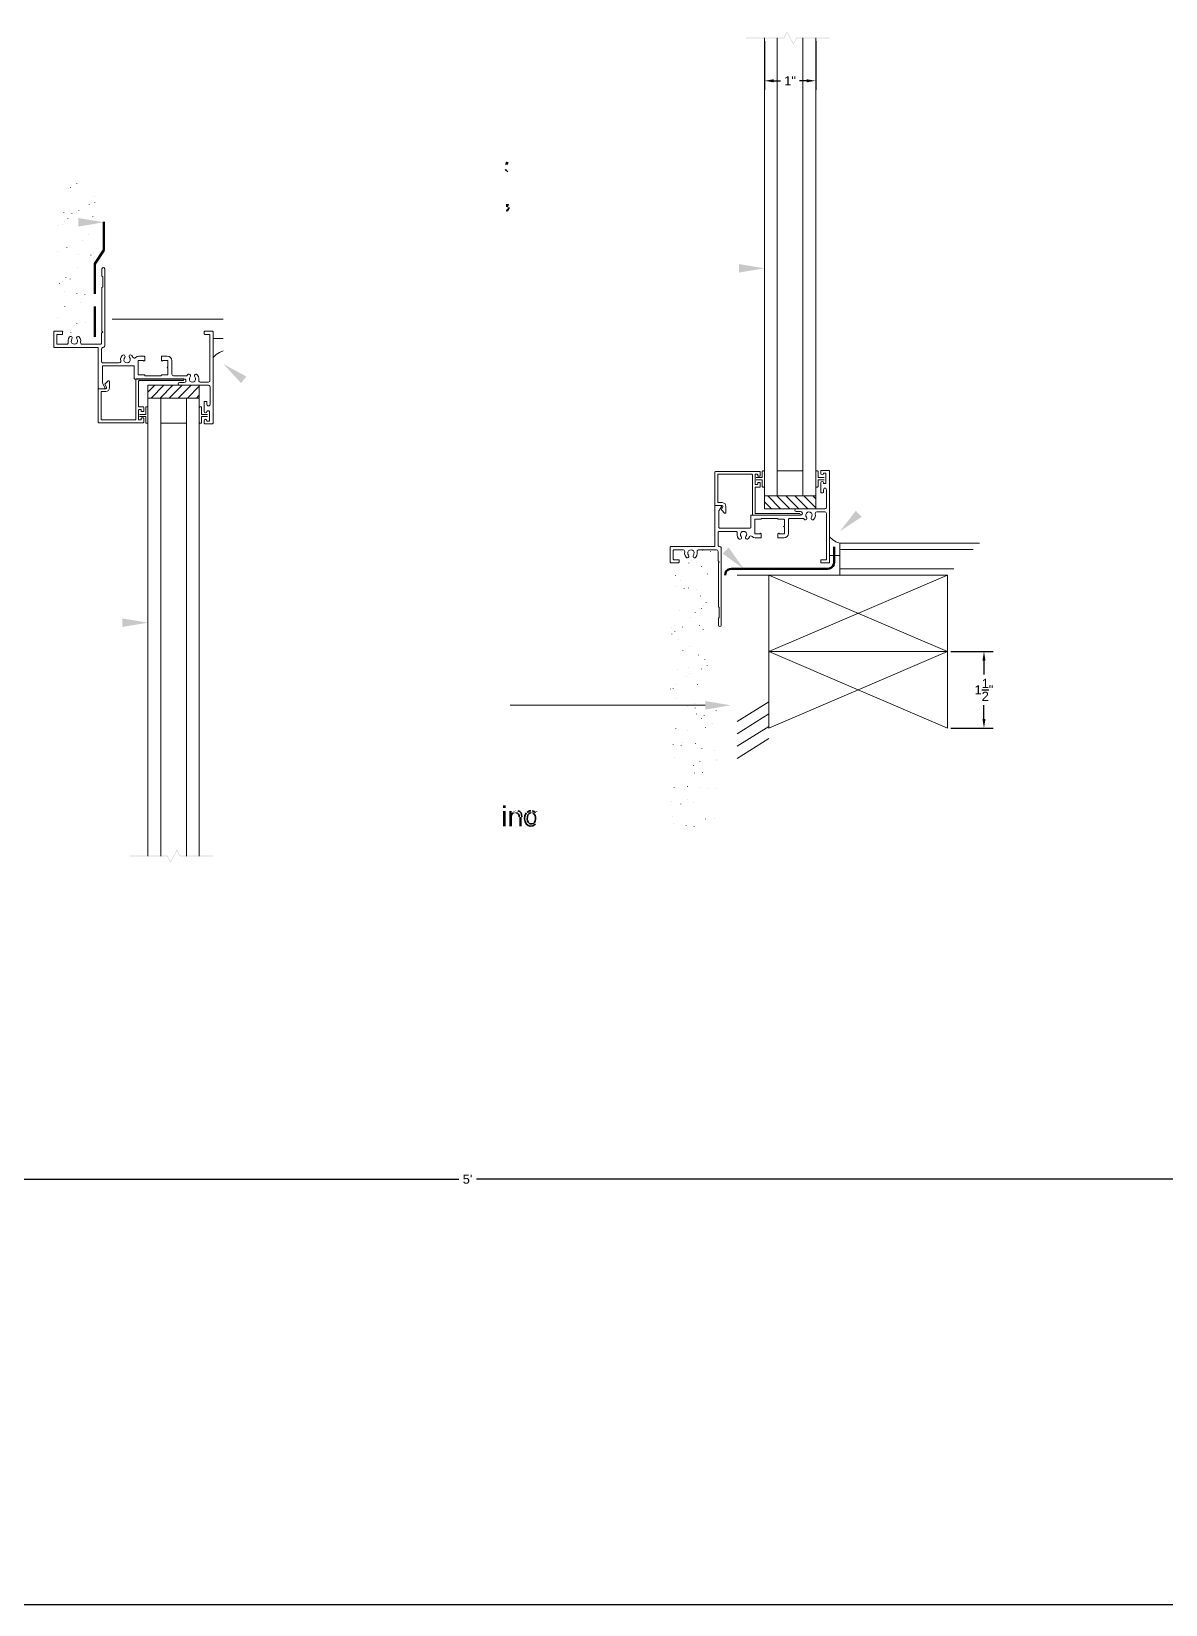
# Model space of a CAD drawing. Header units: inches. Extents: x -232 to -144.6, y 154.9 to 200.7.
# Drawn here: x -210.52 to -188.29, y 154.93 to 185.77 of the extents above; entities that cross this region are included whole.
import ezdxf

# ---------------------------------------------------------------- set-up
doc = ezdxf.new("R2010")
doc.units = ezdxf.units.IN
doc.header["$MEASUREMENT"] = 0
doc.layers.add('PDF2_Geometry', color=7, linetype='Continuous')
doc.layers.add('PDF2_Solid Fills', color=7, linetype='Continuous')
doc.styles.get("Standard").update_dxf_attribs({"font": 'arial.ttf'})
doc.dimstyles.get("Standard").update_dxf_attribs({"dimtxt": 0.18, "dimasz": 0.18, "dimexe": 0.18, "dimexo": 0.0625, "dimgap": 0.09, "dimtad": 0, "dimtih": 1, "dimtoh": 1, "dimdec": 4, "dimzin": 0, "dimdsep": 46, "dimlunit": 4, "dimtxsty": 'Standard', "dimcen": 0.09, "dimadec": 0, "dimazin": 0, "dimtfac": 1, "dimtdec": 4, "dimtofl": 0, "dimtmove": 0, "dimatfit": 3, "dimfxl": 0, "dimtolj": 1, "dimtzin": 0, "dimarcsym": 0})

# ---------------------------------------------------------------- blocks, each defined once
blk = doc.blocks.new('*D2')
at = {"color": 0, "lineweight": -2}
for p, q in [((-231.971, 154.994), (-231.971, 163.451)), ((-171.971, 154.994), (-171.971, 163.451)), ((-231.791, 163.271), (-202.143, 163.271)), ((-172.151, 163.271), (-201.798, 163.271))]:
    blk.add_line(p, q, dxfattribs=at)
at = {"color": 0}
for points in [[(-231.791, 163.301), (-231.791, 163.241), (-231.971, 163.271)], [(-172.151, 163.301), (-172.151, 163.241), (-171.971, 163.271)]]:
    blk.add_solid(points, dxfattribs=at)
at = {"layer": 'Defpoints', "color": 0}
for p in [(-171.971, 163.271), (-231.971, 154.932), (-171.971, 154.932)]:
    blk.add_point(p, dxfattribs=at)
at = {"color": 0, "insert": (-201.971, 163.271), "char_height": 0.18, "attachment_point": 5}
blk.add_mtext("\\A1;5'", dxfattribs=at)
blk = doc.blocks.new('*D4')
at = {"color": 0, "lineweight": -2}
for p, q in [((-196.151, 185.582), (-196.151, 184.624)), ((-195.148, 185.582), (-195.148, 184.624)), ((-195.971, 184.804), (-195.835, 184.804)), ((-195.328, 184.804), (-195.465, 184.804))]:
    blk.add_line(p, q, dxfattribs=at)
at = {"color": 0}
for points in [[(-195.971, 184.834), (-195.971, 184.774), (-196.151, 184.804)], [(-195.328, 184.834), (-195.328, 184.774), (-195.148, 184.804)]]:
    blk.add_solid(points, dxfattribs=at)
at = {"layer": 'Defpoints', "color": 0}
for p in [(-196.151, 185.644), (-195.148, 185.644), (-195.148, 184.804)]:
    blk.add_point(p, dxfattribs=at)
at = {"color": 0, "insert": (-195.65, 184.804), "char_height": 0.18, "attachment_point": 5}
blk.add_mtext('\\A1;1"', dxfattribs=at)
blk = doc.blocks.new('*D5')
at = {"color": 0, "lineweight": -2}
for p, q in [((-192.502, 173.614), (-191.67, 173.614)), ((-191.85, 173.434), (-191.85, 173.165)), ((-191.85, 172.294), (-191.85, 172.564)), ((-192.502, 172.114), (-191.67, 172.114))]:
    blk.add_line(p, q, dxfattribs=at)
at = {"color": 0}
for points in [[(-191.88, 173.434), (-191.82, 173.434), (-191.85, 173.614)], [(-191.88, 172.294), (-191.82, 172.294), (-191.85, 172.114)]]:
    blk.add_solid(points, dxfattribs=at)
at = {"layer": 'Defpoints', "color": 0}
for p in [(-192.565, 173.614), (-192.565, 172.114), (-191.85, 172.114)]:
    blk.add_point(p, dxfattribs=at)
at = {"color": 0, "insert": (-191.85, 172.864), "char_height": 0.18, "attachment_point": 5}
blk.add_mtext('\\A1;1{\\H1x;\\S1/2;}"', dxfattribs=at)

msp = doc.modelspace()

# ---------------------------------------------------------------- hatches: boundary and pattern name
at = {"layer": 'PDF2_Solid Fills'}
for points in [[(-196.51141, 185.64771), (-196.51141, 185.63771), (-195.76807, 185.63771), (-195.70807, 185.75105), (-195.70808, 185.77105), (-195.77474, 185.64771)], [(-195.70807, 185.77105), (-195.70807, 185.75105), (-195.58474, 185.51438), (-195.51808, 185.63771), (-194.87474, 185.63771), (-194.87474, 185.64771), (-195.52474, 185.64771), (-195.58474, 185.53438)], [(-201.21807, 183.21771), (-201.21807, 183.21438), (-201.22141, 183.20105), (-201.22474, 183.19105), (-201.23141, 183.18105), (-201.23474, 183.17105), (-201.23807, 183.16105), (-201.18141, 183.16105), (-201.17474, 183.18105), (-201.17141, 183.19438), (-201.16807, 183.20771)], [(-201.22474, 170.54438), (-201.22474, 170.60105), (-201.27807, 170.60105), (-201.27807, 170.54438)], [(-201.22474, 170.19105), (-201.22474, 170.48771), (-201.27807, 170.48771), (-201.27807, 170.19105)], [(-201.10474, 170.48771), (-201.15141, 170.48771), (-201.15141, 170.19105), (-201.10141, 170.19105), (-201.10141, 170.35438), (-201.09807, 170.36105), (-201.09807, 170.38771), (-201.09474, 170.40105), (-201.09141, 170.40771), (-201.08807, 170.41771), (-201.07474, 170.43105), (-201.07141, 170.43438), (-201.06474, 170.44105), (-201.05474, 170.44438), (-201.10474, 170.44771)], [(-201.09807, 170.45438), (-201.10474, 170.44771), (-201.05474, 170.44438), (-201.04474, 170.44771), (-201.03141, 170.45105), (-201.02141, 170.45105)], [(-207.7897, 169.49698), (-207.7897, 169.47698), (-207.66637, 169.71031), (-207.60637, 169.60031), (-206.9597, 169.60031), (-206.9597, 169.61031), (-207.5997, 169.61031), (-207.66637, 169.73031)], [(-208.59303, 169.61031), (-208.59303, 169.60031), (-207.85637, 169.60031), (-207.7897, 169.47698), (-207.7897, 169.49698), (-207.8497, 169.61031)]]:
    msp.add_hatch(color=256, dxfattribs=at).paths.add_polyline_path(points)
h = msp.add_hatch(color=256, dxfattribs=at)
h.paths.add_polyline_path([(-201.15807, 182.38771), (-201.21807, 182.38771), (-201.21807, 182.33105), (-201.18807, 182.33105), (-201.18807, 182.32438), (-201.19141, 182.31105), (-201.19807, 182.29105), (-201.20141, 182.28438), (-201.21141, 182.27771), (-201.22141, 182.27105), (-201.20807, 182.25105), (-201.20474, 182.25105)], flags=0)
h.paths.add_polyline_path([(-201.16141, 182.31771), (-201.15807, 182.33105)], flags=0)
h = msp.add_hatch(color=256, dxfattribs=at)
h.paths.add_polyline_path([(-201.01141, 170.49438), (-201.01474, 170.49438)], flags=0)
h.paths.add_polyline_path([(-201.01474, 170.49438, 0.20102488), (-201.09141, 170.46438)], flags=0)
h.paths.add_polyline_path([(-201.09141, 170.46438), (-201.09807, 170.45438), (-201.02141, 170.45105)], flags=0)
h.paths.add_polyline_path([(-200.95807, 170.37105), (-200.95807, 170.19105), (-200.90807, 170.19105), (-200.90807, 170.37438)], flags=0)
h.paths.add_polyline_path([(-200.98807, 170.49438), (-200.99807, 170.49438)], flags=0)
h = msp.add_hatch(color=256, dxfattribs=at)
h.paths.add_polyline_path([(-200.81141, 170.45771), (-200.82141, 170.45105)], flags=0)
h.paths.add_polyline_path([(-200.64141, 170.23105), (-200.59141, 170.23105), (-200.71807, 170.23438)], flags=0)
h.paths.add_polyline_path([(-200.73141, 170.45105), (-200.72141, 170.45438)], flags=0)
h = msp.add_hatch(color=256, dxfattribs=at)
h.paths.add_polyline_path([(-200.72474, 170.49438), (-200.72807, 170.49438)], flags=0)
h.paths.add_polyline_path([(-200.80474, 170.46771), (-200.81141, 170.45771), (-200.72141, 170.45438), (-200.70807, 170.45105), (-200.63807, 170.45105), (-200.63807, 170.45438)], flags=0)
h.paths.add_polyline_path([(-200.70141, 170.49438), (-200.71141, 170.49438)], flags=0)
h = msp.add_hatch(color=256, dxfattribs=at)
h.paths.add_polyline_path([(-200.59141, 170.48771), (-200.63807, 170.48771), (-200.63807, 170.45105), (-200.69807, 170.45105), (-200.68807, 170.44771)], flags=0)
h.paths.add_polyline_path([(-200.70807, 170.23438), (-200.71807, 170.23438), (-200.59141, 170.23105)], flags=0)

# ---------------------------------------------------------------- linework, layer by layer
msp.add_line((-231.97064, 154.93177), (-171.97064, 154.93177))
at = {"layer": 'PDF2_Geometry', "lineweight": 20}
for points in [[(-195.14808, 176.66438), (-196.15141, 176.66438), (-196.15141, 185.64438)], [(-195.90141, 176.66438), (-195.90141, 185.64438)], [(-195.39808, 176.66438), (-195.39808, 185.64438)], [(-195.14808, 176.66438), (-195.14808, 185.64438)], [(-209.11303, 179.57698), (-209.09637, 179.58031), (-209.08637, 179.59364), (-209.0797, 179.60698), (-209.0797, 181.11698), (-209.0897, 181.13698), (-209.10637, 181.14364), (-209.1097, 181.14364), (-209.12637, 181.13698), (-209.13637, 181.11698), (-209.13637, 180.97364), (-209.1197, 180.96031), (-209.1197, 180.76698), (-209.13637, 180.75364), (-209.13637, 179.89364), (-209.1197, 179.87698), (-209.14303, 179.85698), (-209.14303, 179.67031), (-209.14637, 179.65364), (-209.1597, 179.64364), (-209.17303, 179.64031)], [(-208.93303, 180.13364), (-208.3097, 180.13364), (-206.76303, 180.13364)], [(-210.0097, 179.83031), (-209.91637, 179.83031), (-209.9097, 179.83364), (-209.90637, 179.84031), (-209.90637, 179.88364), (-209.9097, 179.89031), (-209.91637, 179.89364), (-210.0697, 179.89364), (-210.07637, 179.89031), (-210.0797, 179.88364), (-210.0797, 179.58698), (-210.07637, 179.58031), (-210.0697, 179.57698), (-209.21637, 179.57698), (-209.2097, 179.57364), (-209.20637, 179.56698)], [(-210.0197, 179.65031), (-210.0197, 179.82031), (-210.01637, 179.82698), (-210.0097, 179.83031)], [(-209.72303, 179.74364), (-209.71637, 179.75698), (-209.71637, 179.77364), (-209.72637, 179.78698), (-209.7397, 179.79364), (-209.75637, 179.79031), (-209.7697, 179.78364), (-209.7897, 179.75031), (-209.7997, 179.71364), (-209.79637, 179.67698), (-209.7997, 179.65698), (-209.8097, 179.64364), (-209.82637, 179.64031)], [(-209.17303, 179.64031), (-209.52303, 179.64031), (-209.5397, 179.64364), (-209.5497, 179.65698), (-209.55303, 179.67698), (-209.5497, 179.71364), (-209.5597, 179.75031), (-209.5797, 179.78364), (-209.59303, 179.79031), (-209.6097, 179.79364), (-209.62303, 179.78698), (-209.63303, 179.77364), (-209.63303, 179.75698), (-209.62637, 179.74364), (-209.61637, 179.72031)], [(-207.0797, 178.14031), (-207.0797, 178.14364), (-207.08637, 178.16031), (-207.10303, 178.17031), (-207.12303, 178.16031), (-207.1297, 178.14364), (-207.1297, 178.09031), (-207.12637, 178.08364), (-207.1197, 178.08031), (-206.96637, 178.08031), (-206.9597, 178.08364), (-206.95637, 178.09031), (-206.95637, 179.88364), (-206.9597, 179.89031), (-206.96637, 179.89364), (-207.1197, 179.89364), (-207.12637, 179.89031), (-207.1297, 179.88364), (-207.1297, 179.84031), (-207.12637, 179.83364), (-207.1197, 179.83031), (-207.0297, 179.83031), (-207.0197, 179.82698), (-207.0197, 179.82031)], [(-207.0197, 179.82031), (-207.0197, 178.92698), (-207.02303, 178.91031), (-207.03303, 178.90031), (-207.0497, 178.89698)], [(-209.82637, 179.64031), (-210.0097, 179.64031), (-210.01637, 179.64031), (-210.0197, 179.65031)], [(-209.73303, 179.72031), (-209.72303, 179.74364)], [(-209.20637, 179.56698), (-209.20637, 178.77698), (-209.20303, 178.77031), (-209.19637, 178.76698), (-209.0897, 178.76698), (-209.0797, 178.77031), (-209.07637, 178.78031), (-209.07637, 178.79031), (-209.12637, 178.87698), (-209.12637, 179.20364), (-209.12303, 179.21031), (-209.11637, 179.21364)], [(-209.14303, 179.30364), (-209.14303, 179.54698), (-209.1397, 179.56031), (-209.12637, 179.57364), (-209.11303, 179.57698)], [(-208.79637, 179.27364), (-209.11303, 179.27364), (-209.12637, 179.27698), (-209.1397, 179.29031), (-209.14303, 179.30364)], [(-209.11637, 179.21364), (-208.51303, 179.21364), (-208.50303, 179.21031), (-208.50303, 179.20364)], [(-208.6897, 179.37698), (-208.68303, 179.39364), (-208.68637, 179.41031), (-208.69637, 179.42364), (-208.7097, 179.43031), (-208.72637, 179.42698), (-208.7397, 179.41698), (-208.7597, 179.38698), (-208.7697, 179.35031), (-208.76637, 179.31031), (-208.76637, 179.29364), (-208.7797, 179.28031), (-208.79637, 179.27364)], [(-208.70303, 179.35698), (-208.6897, 179.37698)], [(-208.5297, 179.38698), (-208.5497, 179.41698), (-208.56303, 179.42698), (-208.5797, 179.43031), (-208.59303, 179.42364), (-208.60303, 179.41031), (-208.60303, 179.39364), (-208.59637, 179.37698), (-208.58303, 179.35698)], [(-208.5297, 179.38698), (-208.5197, 179.37364), (-208.50637, 179.36698), (-208.4897, 179.36698), (-208.47637, 179.37698), (-208.44637, 179.39698), (-208.41303, 179.40364), (-208.30637, 179.40364), (-208.2997, 179.40031), (-208.29637, 179.39364), (-208.29637, 179.32364), (-208.31303, 179.31031), (-208.32637, 179.32364), (-208.41303, 179.32364)], [(-208.50303, 179.20364), (-208.50303, 178.96698), (-208.4997, 178.96031), (-208.49303, 178.95698), (-207.52637, 178.95698), (-207.50637, 178.95364), (-207.49303, 178.94031), (-207.4897, 178.92364), (-207.49303, 178.90364), (-207.50637, 178.89364), (-207.52637, 178.88698)], [(-208.42303, 179.04698), (-208.42303, 179.31364), (-208.4197, 179.32031), (-208.41303, 179.32364)], [(-207.76637, 179.05031), (-207.76637, 179.31364), (-207.77303, 179.35031), (-207.7897, 179.37698), (-207.8197, 179.39698), (-207.85637, 179.40364), (-207.9597, 179.40364), (-207.96637, 179.40031), (-207.9697, 179.39364), (-207.9697, 179.32364), (-207.95303, 179.31031), (-207.9397, 179.32364), (-207.85637, 179.32364), (-207.84637, 179.32031), (-207.84637, 179.31364)], [(-207.84637, 179.31364), (-207.84637, 179.19698), (-207.8597, 179.18031), (-207.84637, 179.16698), (-207.84637, 179.04698), (-207.84637, 179.04031), (-207.85637, 179.03698)], [(-208.4697, 178.95031), (-208.4697, 178.16698), (-208.47303, 178.16031), (-208.4797, 178.15698), (-209.1397, 178.15698), (-209.14637, 178.16031), (-209.1497, 178.16698), (-209.1497, 178.70364), (-209.14637, 178.71031), (-209.1397, 178.71364), (-209.0597, 178.71364), (-209.03303, 178.71698), (-209.0097, 178.73364), (-208.99637, 178.75698), (-208.9897, 178.78364)], [(-209.01637, 178.92031), (-209.0697, 178.86364), (-209.07637, 178.85698), (-209.07303, 178.84698)], [(-208.9897, 178.78364), (-208.9897, 178.90698), (-208.99303, 178.92031), (-209.00637, 178.92364), (-209.01637, 178.92031)], [(-207.5397, 178.96031), (-208.4597, 178.96031), (-208.46637, 178.95698), (-208.4697, 178.95031)], [(-208.29637, 179.03031), (-208.2997, 179.03698), (-208.41303, 179.03698), (-208.4197, 179.04031), (-208.42303, 179.04698)], [(-208.32637, 178.41031), (-208.40637, 178.41031), (-208.41303, 178.41364), (-208.41637, 178.42031), (-208.41637, 178.91698), (-208.41303, 178.92364), (-208.40637, 178.92698), (-207.54637, 178.92698), (-207.5397, 178.93031), (-207.53637, 178.93364)], [(-207.9797, 179.02031), (-208.2897, 179.02031), (-208.29303, 179.02364), (-208.29637, 179.03031)], [(-207.85637, 179.03698), (-207.96637, 179.03698), (-207.9697, 179.03031), (-207.97303, 179.02364), (-207.9797, 179.02031)], [(-207.4097, 179.00031), (-207.40303, 179.01364), (-207.40303, 179.03031), (-207.41303, 179.04364), (-207.42637, 179.05031), (-207.44303, 179.05031), (-207.45637, 179.04031), (-207.4697, 179.02031), (-207.73303, 179.02031), (-207.7497, 179.02364), (-207.7597, 179.03698), (-207.76637, 179.05031)], [(-207.52637, 178.88698), (-207.61303, 178.88698), (-207.63303, 178.88031), (-207.6397, 178.86031), (-207.63303, 178.84031), (-207.61303, 178.83364), (-207.0497, 178.83364), (-207.03303, 178.83031), (-207.02303, 178.81698), (-207.01637, 178.80364)], [(-207.53637, 178.93364), (-207.5297, 178.94698), (-207.53303, 178.95698), (-207.5397, 178.96031)], [(-207.4197, 178.97698), (-207.4097, 179.00031)], [(-207.0497, 178.89698), (-207.2097, 178.89698), (-207.22637, 178.90031), (-207.23637, 178.91364), (-207.2397, 178.93364), (-207.23637, 178.97031), (-207.24637, 179.00698), (-207.26637, 179.04031), (-207.2797, 179.05031), (-207.29637, 179.05031), (-207.3097, 179.04364), (-207.3197, 179.03031), (-207.3197, 179.01364), (-207.31303, 179.00031), (-207.30303, 178.97698)], [(-209.04637, 178.79031), (-209.04637, 178.78031), (-209.0497, 178.77031), (-209.0597, 178.76698), (-209.19637, 178.76698), (-209.20303, 178.76698), (-209.20637, 178.75698)], [(-209.20637, 178.75698), (-209.20637, 178.11031), (-209.20303, 178.10364), (-209.19637, 178.10031)], [(-209.04637, 178.79031), (-209.07303, 178.84698)], [(-208.09637, 178.83364), (-208.23303, 178.69698)], [(-207.2297, 178.58364), (-208.23303, 178.58364), (-208.23303, 169.60364)], [(-207.9197, 178.83364), (-208.1697, 178.58364)], [(-207.74303, 178.83364), (-207.99303, 178.58364)], [(-207.98303, 178.58364), (-207.98303, 169.60364)], [(-207.56637, 178.83364), (-207.81637, 178.58364)], [(-207.3897, 178.83364), (-207.6397, 178.58364)], [(-207.4797, 178.58364), (-207.4797, 169.60364)], [(-207.2297, 178.81698), (-207.4597, 178.58364)], [(-207.2297, 178.64031), (-207.28303, 178.58364)], [(-207.2297, 178.58364), (-207.2297, 169.60364)], [(-207.01637, 178.80364), (-207.01637, 178.46031), (-207.02303, 178.44364), (-207.03303, 178.43364), (-207.0497, 178.43031), (-207.06303, 178.43364), (-207.07303, 178.44364), (-207.0797, 178.46031)], [(-208.36637, 178.18364), (-208.36637, 178.16698), (-208.3697, 178.16031), (-208.37637, 178.15698), (-208.40637, 178.15698), (-208.41303, 178.16031), (-208.41637, 178.16698), (-208.41637, 178.34698), (-208.41303, 178.35364), (-208.40637, 178.35698), (-208.37637, 178.35698), (-208.3697, 178.35364), (-208.36637, 178.34698), (-208.36637, 178.33031), (-208.36303, 178.32364), (-208.35637, 178.32031)], [(-208.39637, 178.26364), (-208.27637, 178.26364), (-208.27637, 178.40031)], [(-208.35637, 178.32031), (-208.32637, 178.32031), (-208.3197, 178.32364), (-208.31637, 178.33031)], [(-208.31637, 178.33031), (-208.31637, 178.40031), (-208.3197, 178.41031), (-208.32637, 178.41031)], [(-208.24303, 178.41031), (-208.26637, 178.41031), (-208.27303, 178.40698), (-208.27637, 178.40031)], [(-208.23303, 178.10364), (-208.23303, 178.40031), (-208.23637, 178.40698), (-208.24303, 178.41031)], [(-207.06637, 178.26364), (-207.18303, 178.26364), (-207.18303, 178.40031), (-207.18637, 178.40698), (-207.19303, 178.41031), (-207.2197, 178.41031), (-207.22637, 178.40698), (-207.2297, 178.40031), (-207.2297, 178.10364), (-207.22637, 178.09698), (-207.2197, 178.09364), (-207.19303, 178.09364), (-207.18637, 178.09698), (-207.18303, 178.10364), (-207.18303, 178.22364), (-207.06637, 178.22364)], [(-207.0797, 178.46031), (-207.0797, 178.50698), (-207.08303, 178.51364), (-207.0897, 178.51698), (-207.1197, 178.51698), (-207.12637, 178.51364), (-207.1297, 178.50698), (-207.1297, 178.32031), (-207.12303, 178.30031), (-207.10303, 178.29364), (-207.08637, 178.30031), (-207.0797, 178.32031), (-207.0797, 178.32364), (-207.07637, 178.33031), (-207.0697, 178.33364)], [(-207.0697, 178.33364), (-207.0397, 178.33364), (-207.03303, 178.33031), (-207.0297, 178.32364)], [(-207.0297, 178.32364), (-207.0297, 178.14031), (-207.03303, 178.13364), (-207.0397, 178.13031)], [(-209.19637, 178.10031), (-208.32637, 178.10031), (-208.3197, 178.10364), (-208.31637, 178.11031)], [(-208.39637, 178.22364), (-208.27637, 178.22364), (-208.27637, 178.10364), (-208.27303, 178.09698), (-208.26637, 178.09364)], [(-208.32637, 178.19364), (-208.35637, 178.19364), (-208.36303, 178.19031), (-208.36637, 178.18364)], [(-208.31637, 178.11031), (-208.31637, 178.18364), (-208.3197, 178.19031), (-208.32637, 178.19364)], [(-208.26637, 178.09364), (-208.24303, 178.09364), (-208.23637, 178.09698), (-208.23303, 178.10364)], [(-207.98303, 178.09031), (-207.4797, 178.09031)], [(-207.0397, 178.13031), (-207.0697, 178.13031), (-207.07637, 178.13364), (-207.0797, 178.14031)], [(-196.97807, 176.47771), (-197.11474, 176.47771), (-197.12141, 176.48105), (-197.12474, 176.48771), (-197.12474, 177.13438), (-197.12141, 177.14105), (-197.11474, 177.14438), (-196.24474, 177.14438), (-196.23807, 177.14105), (-196.23474, 177.13438), (-196.23474, 177.06105), (-196.23807, 177.05438), (-196.24474, 177.05105), (-196.27474, 177.05105), (-196.28141, 177.05438), (-196.28474, 177.06105), (-196.28474, 177.08105), (-196.28807, 177.08771), (-196.29474, 177.09105)], [(-197.06808, 177.08105), (-197.06808, 176.54438), (-197.06474, 176.53771), (-197.05808, 176.53438)], [(-196.39807, 177.09105), (-197.05807, 177.09105), (-197.06474, 177.08771), (-197.06807, 177.08105)], [(-196.32474, 176.32105), (-195.46141, 176.32105), (-195.45807, 176.31771), (-195.45141, 176.31105), (-195.44807, 176.29771), (-195.45141, 176.29105), (-195.45807, 176.28771), (-196.37807, 176.28771), (-196.38474, 176.29105), (-196.38807, 176.29771), (-196.38807, 177.08105), (-196.39141, 177.08771), (-196.39807, 177.09105)], [(-196.29474, 177.09105), (-196.32474, 177.09105), (-196.33141, 177.08771), (-196.33474, 177.08105)], [(-196.33474, 177.08105), (-196.33474, 176.90105), (-196.33141, 176.89438), (-196.32474, 176.89105)], [(-196.31474, 176.98105), (-196.19474, 176.98105), (-196.19474, 176.84771), (-196.19141, 176.84105), (-196.18474, 176.83771), (-196.16141, 176.83771), (-196.15474, 176.84105), (-196.15141, 176.84771), (-196.15141, 177.14438), (-196.15474, 177.15105), (-196.16141, 177.15438), (-196.18474, 177.15438), (-196.19141, 177.15105), (-196.19474, 177.14438), (-196.19474, 177.02438), (-196.31474, 177.02438)], [(-195.90141, 177.15438), (-195.39808, 177.15438)], [(-195.14808, 177.14438), (-195.14808, 176.84771), (-195.14474, 176.84105), (-195.13808, 176.83771)], [(-195.11141, 177.15438), (-195.13807, 177.15438), (-195.14474, 177.15105), (-195.14807, 177.14438)], [(-194.98474, 177.02438), (-195.10141, 177.02438), (-195.10141, 177.14438), (-195.10474, 177.15105), (-195.11141, 177.15438)], [(-194.99807, 177.10438), (-194.99807, 177.10105), (-195.00474, 177.08438), (-195.02141, 177.07771), (-195.03807, 177.08438), (-195.04807, 177.10105), (-195.04807, 177.15438), (-195.04474, 177.16105), (-195.03807, 177.16438), (-194.88474, 177.16438), (-194.87807, 177.16105), (-194.87474, 177.15438), (-194.87474, 175.36438), (-194.87807, 175.35771), (-194.88474, 175.35438), (-195.03807, 175.35438), (-195.04474, 175.35771), (-195.04807, 175.36438), (-195.04807, 175.40438), (-195.04474, 175.41438), (-194.94474, 175.41438), (-194.93807, 175.41771), (-194.93474, 175.42438)], [(-194.95807, 177.11438), (-194.98807, 177.11438), (-194.99474, 177.11105), (-194.99807, 177.10438)], [(-194.94807, 176.92105), (-194.94807, 177.10438), (-194.94807, 177.11105), (-194.95807, 177.11438)], [(-196.28474, 176.90105), (-196.28474, 176.91771), (-196.28141, 176.92438), (-196.27474, 176.92771), (-196.24474, 176.92771), (-196.23807, 176.92438), (-196.23474, 176.91771), (-196.23474, 176.84438), (-196.23807, 176.83771), (-196.24474, 176.83438), (-196.32474, 176.83438), (-196.33141, 176.83105), (-196.33474, 176.82438)], [(-196.33474, 176.82438), (-196.33474, 176.33105), (-196.33141, 176.32438), (-196.32474, 176.32105)], [(-196.32474, 176.89105), (-196.29474, 176.89105), (-196.28808, 176.89438), (-196.28474, 176.90105)], [(-195.13807, 176.83771), (-195.11141, 176.83771), (-195.10474, 176.84105), (-195.10141, 176.84771)], [(-194.98474, 176.98105), (-195.10141, 176.98105), (-195.10141, 176.84771)], [(-194.99807, 176.78771), (-194.99807, 176.73105), (-195.00807, 176.72771), (-195.03807, 176.72771), (-195.04474, 176.73105), (-195.04807, 176.73771), (-195.04807, 176.92771), (-195.03807, 176.94438), (-195.02141, 176.95105), (-195.00474, 176.94438), (-194.99807, 176.92771), (-194.99807, 176.92105), (-194.99474, 176.91438), (-194.98807, 176.91105)], [(-194.93474, 176.44438), (-194.93474, 176.78771), (-194.94141, 176.80105), (-194.95141, 176.81438), (-194.96474, 176.81771), (-194.98141, 176.81438), (-194.99141, 176.80105), (-194.99807, 176.78771)], [(-194.98807, 176.91105), (-194.95807, 176.91105), (-194.94807, 176.91438), (-194.94807, 176.92105)], [(-197.12474, 175.68105), (-197.12474, 176.46771), (-197.12141, 176.47438), (-197.11474, 176.47771), (-197.00808, 176.47771), (-196.99808, 176.47438), (-196.99474, 176.46771), (-196.99474, 176.45438), (-197.04474, 176.37105), (-197.04474, 176.04438), (-197.04141, 176.03771), (-197.03474, 176.03438)], [(-196.97807, 176.53438), (-197.05808, 176.53438)], [(-196.97807, 176.47771), (-196.96807, 176.47438), (-196.96474, 176.46771), (-196.96474, 176.45771), (-196.99141, 176.40105), (-196.99141, 176.39105), (-196.98807, 176.38438), (-196.93474, 176.32771), (-196.92474, 176.32438), (-196.91141, 176.32771), (-196.90807, 176.33771)], [(-196.01474, 176.41438), (-196.15141, 176.55105)], [(-195.83808, 176.41438), (-196.08808, 176.66438)], [(-195.65807, 176.41438), (-195.90807, 176.66438)], [(-195.48141, 176.41438), (-195.73141, 176.66438)], [(-195.44474, 176.36105), (-195.53141, 176.36105), (-195.55141, 176.36771), (-195.55807, 176.38771), (-195.55141, 176.40438), (-195.53141, 176.41438), (-194.96807, 176.41438), (-194.95141, 176.41771), (-194.94141, 176.42771), (-194.93474, 176.44438)], [(-195.30474, 176.41438), (-195.55474, 176.66438)], [(-195.14808, 176.43105), (-195.37808, 176.66438)], [(-195.14808, 176.60771), (-195.20141, 176.66438)], [(-196.42141, 176.04438), (-196.42141, 176.27771), (-196.41807, 176.28438), (-196.41141, 176.28771), (-195.44474, 176.28771), (-195.42474, 176.29438), (-195.41141, 176.30771), (-195.40807, 176.32438), (-195.41141, 176.34105), (-195.42474, 176.35438), (-195.44474, 176.36105)], [(-196.21474, 176.21771), (-196.21807, 176.21105), (-196.22474, 176.20771), (-196.33141, 176.20771), (-196.33807, 176.20438), (-196.34141, 176.19771)], [(-196.34141, 176.19771), (-196.34141, 175.93105), (-196.33807, 175.92438), (-196.33141, 175.92105)], [(-195.89807, 176.22438), (-196.20474, 176.22438), (-196.21141, 176.22438), (-196.21474, 176.21771)], [(-195.77141, 176.20771), (-195.87807, 176.20771), (-195.88474, 176.21105), (-195.88807, 176.21771), (-195.89141, 176.22438), (-195.89807, 176.22438)], [(-195.68141, 176.19438), (-195.68141, 175.93105), (-195.68807, 175.89771), (-195.70807, 175.86771), (-195.73807, 175.84771), (-195.77141, 175.84105), (-195.87807, 175.84105), (-195.88474, 175.84438), (-195.88807, 175.85105), (-195.88807, 175.92105), (-195.87141, 175.93771), (-195.85807, 175.92105), (-195.77141, 175.92105), (-195.76474, 175.92438), (-195.76141, 175.93105)], [(-195.76141, 175.93105), (-195.76141, 176.05105), (-195.77807, 176.06438), (-195.76141, 176.08105), (-195.76141, 176.19771), (-195.76474, 176.20438), (-195.77141, 176.20771)], [(-195.32808, 176.24771), (-195.32141, 176.23438), (-195.32141, 176.21771), (-195.33141, 176.20438), (-195.34474, 176.19771), (-195.36141, 176.19771), (-195.37474, 176.20771), (-195.38808, 176.22438), (-195.65141, 176.22438), (-195.66808, 176.22105), (-195.67808, 176.21105), (-195.68141, 176.19438)], [(-195.33808, 176.26771), (-195.32808, 176.24771)], [(-194.96808, 176.35105), (-195.12808, 176.35105), (-195.14474, 176.34438), (-195.15474, 176.33105), (-195.15808, 176.31438), (-195.15474, 176.27438), (-195.16474, 176.23771), (-195.18474, 176.20771), (-195.19808, 176.19771), (-195.21474, 176.19771), (-195.22808, 176.20438), (-195.23808, 176.21771), (-195.23808, 176.23438), (-195.23141, 176.24771), (-195.22141, 176.26771)], [(-194.93474, 175.42438), (-194.93474, 176.32105), (-194.94141, 176.33438), (-194.95141, 176.34771), (-194.96807, 176.35105)], [(-196.71474, 175.97105), (-197.03141, 175.97105), (-197.04474, 175.96771), (-197.05807, 175.95771), (-197.06141, 175.94105)], [(-197.06141, 175.94105), (-197.06141, 175.70105), (-197.05807, 175.68438), (-197.04474, 175.67438), (-197.03141, 175.67105)], [(-197.03474, 176.03438), (-196.43141, 176.03438), (-196.42141, 176.03771), (-196.42141, 176.04438)], [(-196.60807, 175.86771), (-196.60141, 175.85438), (-196.60474, 175.83771), (-196.61141, 175.82438), (-196.62807, 175.81771), (-196.64474, 175.81771), (-196.65807, 175.82771), (-196.67807, 175.86105), (-196.68474, 175.89771), (-196.68474, 175.93438), (-196.68474, 175.95438), (-196.69807, 175.96771), (-196.71474, 175.97105)], [(-196.62141, 175.88771), (-196.60807, 175.86771)], [(-196.44807, 175.86105), (-196.46807, 175.82771), (-196.48141, 175.81771), (-196.49474, 175.81771), (-196.51141, 175.82438), (-196.52141, 175.83771), (-196.52141, 175.85438), (-196.51474, 175.86771), (-196.50141, 175.88771)], [(-196.44807, 175.86105), (-196.43807, 175.87438), (-196.42474, 175.88105), (-196.40807, 175.87771), (-196.39474, 175.87105), (-196.36474, 175.85105), (-196.33141, 175.84105), (-196.22474, 175.84105), (-196.21807, 175.84438), (-196.21474, 175.85105), (-196.21474, 175.92105), (-196.23141, 175.93771), (-196.24474, 175.92105), (-196.33141, 175.92105)], [(-197.92807, 175.41438), (-197.83474, 175.41438), (-197.82807, 175.41105), (-197.82474, 175.40438), (-197.82474, 175.36438), (-197.82807, 175.35771), (-197.83474, 175.35438), (-197.98807, 175.35438), (-197.99474, 175.35771), (-197.99807, 175.36438), (-197.99807, 175.66105), (-197.99474, 175.66771), (-197.98807, 175.67105), (-197.13474, 175.67105), (-197.12807, 175.67438), (-197.12474, 175.68105)], [(-197.74474, 175.60771), (-197.92807, 175.60771), (-197.93474, 175.60438), (-197.93807, 175.59771)], [(-197.93807, 175.59771), (-197.93807, 175.42438), (-197.93474, 175.41771), (-197.92807, 175.41438)], [(-197.64141, 175.50438), (-197.63474, 175.49105), (-197.63474, 175.47438), (-197.64474, 175.46105), (-197.65807, 175.45438), (-197.67474, 175.45438), (-197.68807, 175.46438), (-197.70807, 175.49771), (-197.71807, 175.53438), (-197.71474, 175.57105), (-197.71807, 175.58771), (-197.72807, 175.60105), (-197.74474, 175.60771)], [(-197.65141, 175.52438), (-197.64141, 175.50438)], [(-197.09141, 175.60771), (-197.44141, 175.60771), (-197.45808, 175.60105), (-197.46808, 175.58771), (-197.47141, 175.57105), (-197.46808, 175.53438), (-197.47808, 175.49771), (-197.49808, 175.46438), (-197.51141, 175.45438), (-197.52808, 175.45438), (-197.54141, 175.46105), (-197.55141, 175.47438), (-197.55141, 175.49105), (-197.54474, 175.50438), (-197.53474, 175.52438)], [(-197.03141, 175.67105), (-197.01474, 175.66438), (-197.00141, 175.65438), (-196.99807, 175.63771), (-196.99807, 174.13105), (-197.00807, 174.11105), (-197.02474, 174.10438), (-197.04474, 174.11105), (-197.05141, 174.13105), (-197.05141, 174.27105), (-197.03807, 174.28438), (-197.03807, 174.47771), (-197.05141, 174.49105), (-197.05141, 175.35438), (-197.03807, 175.36771), (-197.06141, 175.39105), (-197.06141, 175.57771), (-197.06474, 175.59105), (-197.07474, 175.60438), (-197.09141, 175.60771)], [(-194.67807, 175.11438), (-194.67807, 175.73771), (-191.93807, 175.73771)], [(-196.68808, 175.11438), (-196.06474, 175.11438), (-194.67808, 175.11438)], [(-197.31141, 172.56105), (-201.13474, 172.56105)]]:
    msp.add_lwpolyline(points, dxfattribs=at)
at = {"layer": 'PDF2_Geometry', "lineweight": 9}
for points in [[(-209.78637, 182.68364), (-209.78637, 182.68698)], [(-209.75303, 182.71364), (-209.75303, 182.71698)], [(-209.62637, 182.79364), (-209.62637, 182.79698)], [(-209.58637, 182.26364), (-209.58637, 182.26698)], [(-209.38303, 182.37364), (-209.38303, 182.37698)], [(-209.2897, 182.54031), (-209.2897, 182.54364)], [(-209.27303, 182.42031), (-209.27303, 182.42364)], [(-209.99637, 181.96031), (-209.99637, 181.96364)], [(-209.90303, 181.97698), (-209.90303, 181.98031)], [(-209.8797, 182.21698), (-209.8797, 182.22031)], [(-209.8697, 182.04364), (-209.8697, 182.04698)], [(-209.80637, 182.10698), (-209.80637, 182.11031)], [(-209.72637, 182.19698), (-209.72637, 182.20031)], [(-209.64303, 182.21364), (-209.64303, 182.21698)], [(-209.31637, 182.14364), (-209.31637, 182.14698)], [(-209.51637, 181.67031), (-209.51637, 181.67364)], [(-209.3997, 181.79698), (-209.3997, 181.80031)], [(-210.00303, 181.45698), (-210.00303, 181.46031)], [(-209.82303, 181.53031), (-209.82303, 181.53364)], [(-209.59303, 181.40364), (-209.59303, 181.40698)], [(-209.35637, 181.38698), (-209.35637, 181.39031)], [(-209.3497, 181.37031), (-209.3497, 181.37364)], [(-209.2997, 181.43698), (-209.2997, 181.44031)], [(-209.61637, 181.14698), (-209.61637, 181.15031)], [(-209.9697, 180.82364), (-209.9697, 180.82698)], [(-209.91637, 180.87364), (-209.91637, 180.87698)], [(-209.84303, 180.95031), (-209.84303, 180.95364)], [(-209.7597, 180.91698), (-209.7597, 180.92031)], [(-209.8697, 180.66364), (-209.8697, 180.66698)], [(-209.62637, 180.63031), (-209.62637, 180.63364)], [(-209.54637, 180.45698), (-209.54637, 180.46031)], [(-209.4697, 180.61031), (-209.4697, 180.61364)], [(-209.9997, 180.16698), (-209.9997, 180.17031)], [(-209.86303, 180.37364), (-209.86303, 180.37698)], [(-209.90303, 179.89031), (-209.90303, 179.89364)], [(-209.74637, 179.87031), (-209.74637, 179.87364)], [(-209.68303, 179.99698), (-209.68303, 180.00031)], [(-209.6297, 180.04698), (-209.6297, 180.05031)], [(-209.45637, 180.06364), (-209.45637, 180.06698)], [(-206.76303, 179.75364), (-206.95637, 179.75364)], [(-206.76303, 179.50698), (-206.83303, 179.48031), (-206.8997, 179.43698), (-206.95637, 179.38031)], [(-194.87474, 175.86438), (-194.81807, 175.81105), (-194.75141, 175.76771), (-194.67807, 175.73771)], [(-197.77474, 175.57438), (-197.77474, 175.57771)], [(-197.36474, 175.59771), (-197.36474, 175.60105)], [(-197.21141, 175.57771), (-197.21141, 175.58105)], [(-194.67807, 175.49438), (-194.87474, 175.49438)], [(-197.63474, 175.34771), (-197.63474, 175.35105)], [(-197.58141, 175.39771), (-197.58141, 175.40105)], [(-197.38807, 175.27771), (-197.38807, 175.28105)], [(-197.89474, 175.10771), (-197.89474, 175.11105)], [(-197.88807, 174.88771), (-197.88807, 174.89105)], [(-197.79474, 174.99771), (-197.79474, 175.00105)], [(-197.64141, 174.85771), (-197.64141, 174.86105)], [(-197.26807, 175.13438), (-197.26807, 175.13771)], [(-196.06474, 172.11438), (-192.56474, 173.61438), (-196.06474, 175.11438)], [(-192.56474, 175.11438), (-196.06474, 173.61438), (-192.56474, 172.11438)], [(-197.72474, 174.84438), (-197.72474, 174.84771)], [(-197.48474, 174.83438), (-197.48474, 174.83771)], [(-197.40807, 174.70105), (-197.40807, 174.70438)], [(-197.29141, 174.57105), (-197.29141, 174.57438)], [(-197.81141, 174.41771), (-197.81141, 174.42105)], [(-197.60808, 174.28105), (-197.60808, 174.28438)], [(-197.51141, 174.38105), (-197.51141, 174.38438)], [(-197.38474, 174.46105), (-197.38474, 174.46438)], [(-197.34807, 174.52105), (-197.34807, 174.52438)], [(-197.96807, 174.09105), (-197.96807, 174.09438)], [(-197.96474, 173.95771), (-197.96474, 173.96105)], [(-197.91808, 174.11771), (-197.91808, 174.12105)], [(-197.90807, 174.00771), (-197.90807, 174.01105)], [(-197.76141, 174.09438), (-197.76141, 174.09771)], [(-197.42474, 174.12105), (-197.42474, 174.12438)], [(-197.35474, 174.04105), (-197.35474, 174.04438)], [(-197.83141, 173.84105), (-197.83141, 173.84438)], [(-197.75474, 173.63105), (-197.75474, 173.63438)], [(-197.62808, 173.71105), (-197.62808, 173.71438)], [(-197.44474, 173.54438), (-197.44474, 173.54771)], [(-197.32141, 173.45438), (-197.32141, 173.45771)], [(-197.27474, 173.33771), (-197.27474, 173.34105)], [(-197.85141, 173.26105), (-197.85141, 173.26438)], [(-197.67474, 173.13105), (-197.67474, 173.13438)], [(-197.63141, 173.30105), (-197.63141, 173.30438)], [(-197.62141, 173.18105), (-197.62141, 173.18438)], [(-197.38807, 173.27105), (-197.38807, 173.27438)], [(-197.23141, 173.24771), (-197.23141, 173.25105)], [(-197.99474, 172.87771), (-197.99474, 172.88105)], [(-197.93807, 172.89105), (-197.93807, 172.89438)], [(-197.86807, 172.96105), (-197.86807, 172.96438)], [(-197.46474, 172.96438), (-197.46474, 172.96771)], [(-197.90807, 172.56105), (-197.90807, 172.56438)], [(-197.86807, 172.68438), (-197.86807, 172.68771)], [(-197.66474, 172.52771), (-197.66474, 172.53105)], [(-197.51807, 172.58771), (-197.51807, 172.59105)], [(-197.50807, 172.50771), (-197.50807, 172.51105)], [(-197.10141, 172.45438), (-197.10141, 172.45771)], [(-196.68807, 172.24105), (-196.06474, 172.63105)], [(-197.88807, 172.10771), (-197.88807, 172.11105)], [(-197.48141, 172.38771), (-197.48141, 172.39105)], [(-197.38807, 172.30438), (-197.38807, 172.30771)], [(-197.33474, 172.35438), (-197.33474, 172.35771)], [(-197.30474, 172.12771), (-197.30474, 172.13105)], [(-197.17807, 172.20771), (-197.17807, 172.21105)], [(-196.68807, 172.00105), (-196.06474, 172.39105)], [(-196.68807, 171.76105), (-196.06474, 172.14771)], [(-197.94807, 171.79105), (-197.94807, 171.79438)], [(-197.94141, 171.78771), (-197.94141, 171.79105)], [(-197.75807, 171.83771), (-197.75807, 171.84105)], [(-197.65141, 172.06438), (-197.65141, 172.06771)], [(-197.50141, 171.80771), (-197.50141, 171.81105)], [(-196.68807, 171.52105), (-196.06474, 171.90771)], [(-197.90807, 171.52771), (-197.90807, 171.53105)], [(-197.78474, 171.76771), (-197.78474, 171.77105)], [(-197.37808, 171.71438), (-197.37808, 171.71771)], [(-197.13474, 171.68105), (-197.13474, 171.68438)], [(-197.10141, 171.47771), (-197.10141, 171.48105)], [(-197.09807, 171.49771), (-197.09807, 171.50105)], [(-197.54474, 171.37438), (-197.54474, 171.37771)], [(-197.52141, 171.23105), (-197.52141, 171.23438)], [(-197.41808, 171.45438), (-197.41808, 171.45771)], [(-197.36474, 171.23771), (-197.36474, 171.24105)], [(-197.92474, 170.95105), (-197.92474, 170.95438)], [(-197.71807, 170.91438), (-197.71807, 170.91771)], [(-197.66141, 170.96438), (-197.66141, 170.96771)], [(-197.65474, 170.97438), (-197.65474, 170.97771)], [(-197.41141, 170.94105), (-197.41141, 170.94438)], [(-197.25474, 170.92105), (-197.25474, 170.92438)], [(-197.11474, 170.92105), (-197.11474, 170.92438)], [(-197.97807, 170.67438), (-197.97807, 170.67771)], [(-197.78807, 170.62438), (-197.78807, 170.62771)], [(-197.66141, 170.70438), (-197.66141, 170.70771)], [(-197.53807, 170.65438), (-197.53807, 170.65771)], [(-197.94474, 170.37105), (-197.94474, 170.37438)], [(-197.93141, 170.23438), (-197.93141, 170.23771)], [(-197.30807, 170.33105), (-197.30807, 170.33438)], [(-197.13474, 170.34105), (-197.13474, 170.34438)], [(-197.68807, 170.20105), (-197.68807, 170.20438)], [(-197.53141, 170.18105), (-197.53141, 170.18438)]]:
    msp.add_lwpolyline(points, dxfattribs=at)
at = {"layer": 'PDF2_Geometry', "lineweight": 50}
for points in [[(-209.09637, 182.03698), (-209.09637, 181.48364), (-209.27637, 181.21698), (-209.27637, 180.62698)], [(-209.27637, 180.37698), (-209.27637, 179.78364)], [(-194.78807, 175.36438), (-194.78807, 175.66438)], [(-194.78807, 175.36438), (-194.79474, 175.32438), (-194.81141, 175.29105), (-194.84141, 175.26105), (-194.87474, 175.24438), (-194.91474, 175.23771), (-196.79807, 175.23771), (-196.83807, 175.23105), (-196.87141, 175.21438), (-196.90141, 175.18771), (-196.91807, 175.15105), (-196.92474, 175.11438)]]:
    msp.add_lwpolyline(points, dxfattribs=at)
at = {"layer": 'PDF2_Geometry', "lineweight": 20}
for points in [[(-208.23303, 178.83364), (-208.23303, 178.58364), (-207.2297, 178.58364), (-207.2297, 178.83364)], [(-196.15141, 176.41438), (-196.15141, 176.66438), (-195.14808, 176.66438), (-195.14808, 176.41438)]]:
    msp.add_lwpolyline(points, close=True, dxfattribs=at)
at = {"layer": 'PDF2_Geometry', "color": 253, "lineweight": 15}
for points in [[(-194.67807, 175.61438), (-192.06474, 175.61438)], [(-194.67807, 175.23771), (-192.43807, 175.23771)]]:
    msp.add_lwpolyline(points, dxfattribs=at)
at = {"layer": 'PDF2_Geometry', "lineweight": 15}
for points in [[(-196.06474, 172.11438), (-196.06474, 175.10771)], [(-194.67807, 175.11438), (-192.56474, 175.11438)], [(-192.56474, 172.11438), (-192.56474, 175.11438)], [(-196.06474, 173.61438), (-192.56474, 173.61438)]]:
    msp.add_lwpolyline(points, dxfattribs=at)
at = {"layer": 'PDF2_Geometry', "lineweight": 35}
for points in [[(-201.23141, 183.06771), (-201.20896, 183.04049), (-201.20541, 183.04243), (-201.18141, 183.02105)], [(-201.20474, 182.25105), (-201.1788, 182.26516), (-201.15974, 182.28666), (-201.16141, 182.31771)], [(-201.02141, 170.45105), (-200.97552, 170.45555), (-200.95557, 170.41077), (-200.95807, 170.37105)], [(-200.90807, 170.37438), (-200.90869, 170.44071), (-200.91952, 170.4781), (-200.98807, 170.49438)], [(-200.82141, 170.45105), (-200.91796, 170.29899), (-200.77752, 170.1031), (-200.64141, 170.23105)], [(-200.71807, 170.23438), (-200.82452, 170.22021), (-200.83085, 170.44699), (-200.73141, 170.45105)], [(-200.72807, 170.49438), (-200.7723, 170.49227), (-200.77057, 170.4876), (-200.80474, 170.46771)], [(-200.68807, 170.44771), (-200.61513, 170.41249), (-200.61896, 170.2421), (-200.70807, 170.23438)], [(-200.63807, 170.45438), (-200.65663, 170.47649), (-200.67413, 170.48605), (-200.70141, 170.49438)]]:
    msp.add_open_spline(points, degree=3, dxfattribs=at)
at = {"layer": 'PDF2_Geometry', "lineweight": 20}
for points in [[(-209.61637, 179.72031), (-209.5862, 179.61475), (-209.76315, 179.61459), (-209.73303, 179.72031)], [(-208.58303, 179.35698), (-208.55837, 179.24803), (-208.7277, 179.24803), (-208.70303, 179.35698)], [(-207.30303, 178.97698), (-207.27976, 178.87209), (-207.44731, 178.86848), (-207.4197, 178.97698)], [(-196.90807, 176.33771), (-196.9198, 176.40671), (-196.87191, 176.52332), (-196.97807, 176.53438)], [(-195.22141, 176.26771), (-195.19252, 176.3781), (-195.36696, 176.37821), (-195.33808, 176.26771)], [(-196.50141, 175.88771), (-196.47774, 175.99888), (-196.64507, 175.99888), (-196.62141, 175.88771)], [(-197.53474, 175.52438), (-197.50669, 175.63249), (-197.67369, 175.6386), (-197.65141, 175.52438)]]:
    msp.add_open_spline(points, degree=3, dxfattribs=at)
at = {"layer": 'PDF2_Solid Fills', "lineweight": 35}
for points in [[(-209.59637, 182.11364), (-209.09637, 182.03031), (-209.59637, 181.94698)], [(-196.65141, 181.21105), (-196.15141, 181.12771), (-196.65141, 181.04438)], [(-206.4097, 178.87698), (-206.75303, 179.25031), (-206.30637, 179.00698)], [(-194.24807, 176.25438), (-194.67141, 175.97438), (-194.36141, 176.37438)], [(-196.85141, 175.65438), (-196.56141, 175.23771), (-196.97141, 175.53438)], [(-208.73303, 174.26364), (-208.23303, 174.18031), (-208.73303, 174.09698)], [(-197.31141, 172.64438), (-196.81141, 172.56105), (-197.31141, 172.47771)]]:
    msp.add_solid(points, dxfattribs=at)

# ---------------------------------------------------------------- dimensions: what is measured, and where the dimension line sits
for base, p1, p2, picture, middle in [((-195.14808, 184.8037), (-196.15141, 185.64438), (-195.14808, 185.64438), '*D4', (-195.64974, 184.8037)), ((-171.97064, 163.2707), (-231.97064, 154.93177), (-171.97064, 154.93177), '*D2', (-201.97064, 163.2707))]:
    dim = msp.add_linear_dim(base=base, p1=p1, p2=p2, dimstyle='Standard')
    dim.commit()
    dim.dimension.update_dxf_attribs({"geometry": picture, "text_midpoint": middle})
dim = msp.add_linear_dim(base=(-191.84992, 172.11438), p1=(-192.56474, 173.61438), p2=(-192.56474, 172.11438), angle=90, dimstyle='Standard')
dim.commit()
dim.dimension.update_dxf_attribs({"geometry": '*D5', "text_midpoint": (-191.84992, 172.86438)})

doc.saveas('drawing.dxf')
